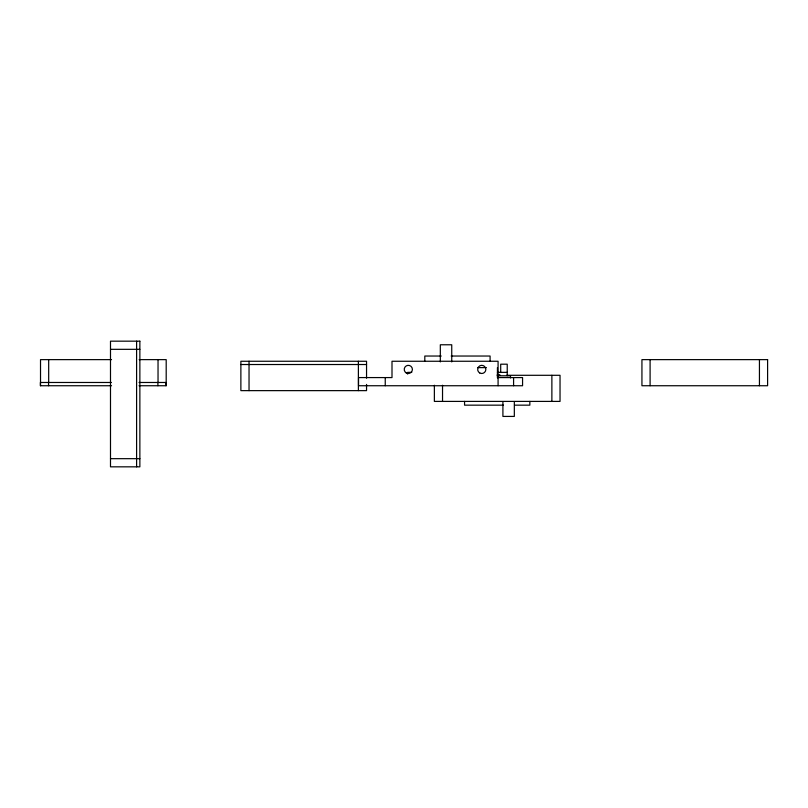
<?xml version="1.0" encoding="UTF-8"?>
<svg xmlns="http://www.w3.org/2000/svg" width="808" height="808" viewBox="0 0 808 808"><rect width="100%" height="100%" fill="white"/><g stroke="black" fill="none" stroke-linecap="round" stroke-linejoin="round"><path stroke-width="1.21" d="M110.494 349.329L139.865 349.329M441.229 356.035L424.806 356.035L424.806 361.055M451.177 356.035L490.092 356.035L490.092 361.055M111.524 359.631L40.521 359.631L40.521 385.739M139.178 359.631L166.196 359.631L166.196 385.739L139.057 385.739M240.875 364.519L366.549 364.519M477.851 367.62L486.416 367.62M411.757 372.357L407.676 372.357L407.676 374.094M497.435 372.357L507.232 372.357M497.152 374.973L499.667 374.973M497.829 375.296L500.344 375.296M506.626 375.296L560.035 375.296L560.035 401.404L434.371 401.404L434.371 385.244M497.263 375.781L510.494 375.781L510.494 377.962M497.839 377.578L522.564 377.578L522.564 385.739L358.54 385.739L358.54 377.578L392.001 377.578L392.001 361.257L498.082 361.257L498.082 385.739M111.403 382.477L40.4 382.477L40.4 385.739L111.524 385.739M139.057 382.477L166.064 382.477L166.064 385.739M503.475 405.161L464.56 405.161L464.56 401.394M514.676 405.161L529.846 405.161L529.846 401.394M110.494 458.671L139.865 458.671M759.439 359.631L759.439 385.739M650.097 359.631L650.097 385.739M551.874 375.296L551.874 401.404M514.332 401.738L514.332 416.423L502.909 416.423L502.909 401.738M513.585 377.578L513.585 385.739M507.232 375.7L507.232 364.196L500.697 364.196L500.697 372.357M497.435 367.62L497.435 377.902M451.743 361.913L451.743 344.774L440.32 344.774L440.32 361.913M442.531 385.244L442.531 401.404M385.244 377.578L385.244 385.739M366.549 378.205L366.549 361.257L240.875 361.257L240.875 390.638L366.549 390.638L366.549 384.416M358.388 361.257L358.388 390.638M249.036 361.257L249.036 390.638M158.035 359.631L158.035 382.012M157.903 382.477L157.903 385.739M136.602 341.168L136.602 466.832M48.682 359.631L48.682 382.012M48.561 382.477L48.561 385.739M139.865 341.168L110.494 341.168L110.494 466.832L139.865 466.832L139.865 341.168M767.6 359.631L641.936 359.631L641.936 385.739L767.6 385.739L767.6 359.631M479.72 372.953A4.08 4.08 0 0 0 485.84 369.418A4.08 4.08 0 0 0 479.72 365.883A4.08 4.08 0 0 0 479.72 372.953M406.283 372.953A4.08 4.08 0 0 0 412.403 369.418A4.08 4.08 0 0 0 406.283 365.883A4.08 4.08 0 0 0 406.283 372.953"/></g></svg>
